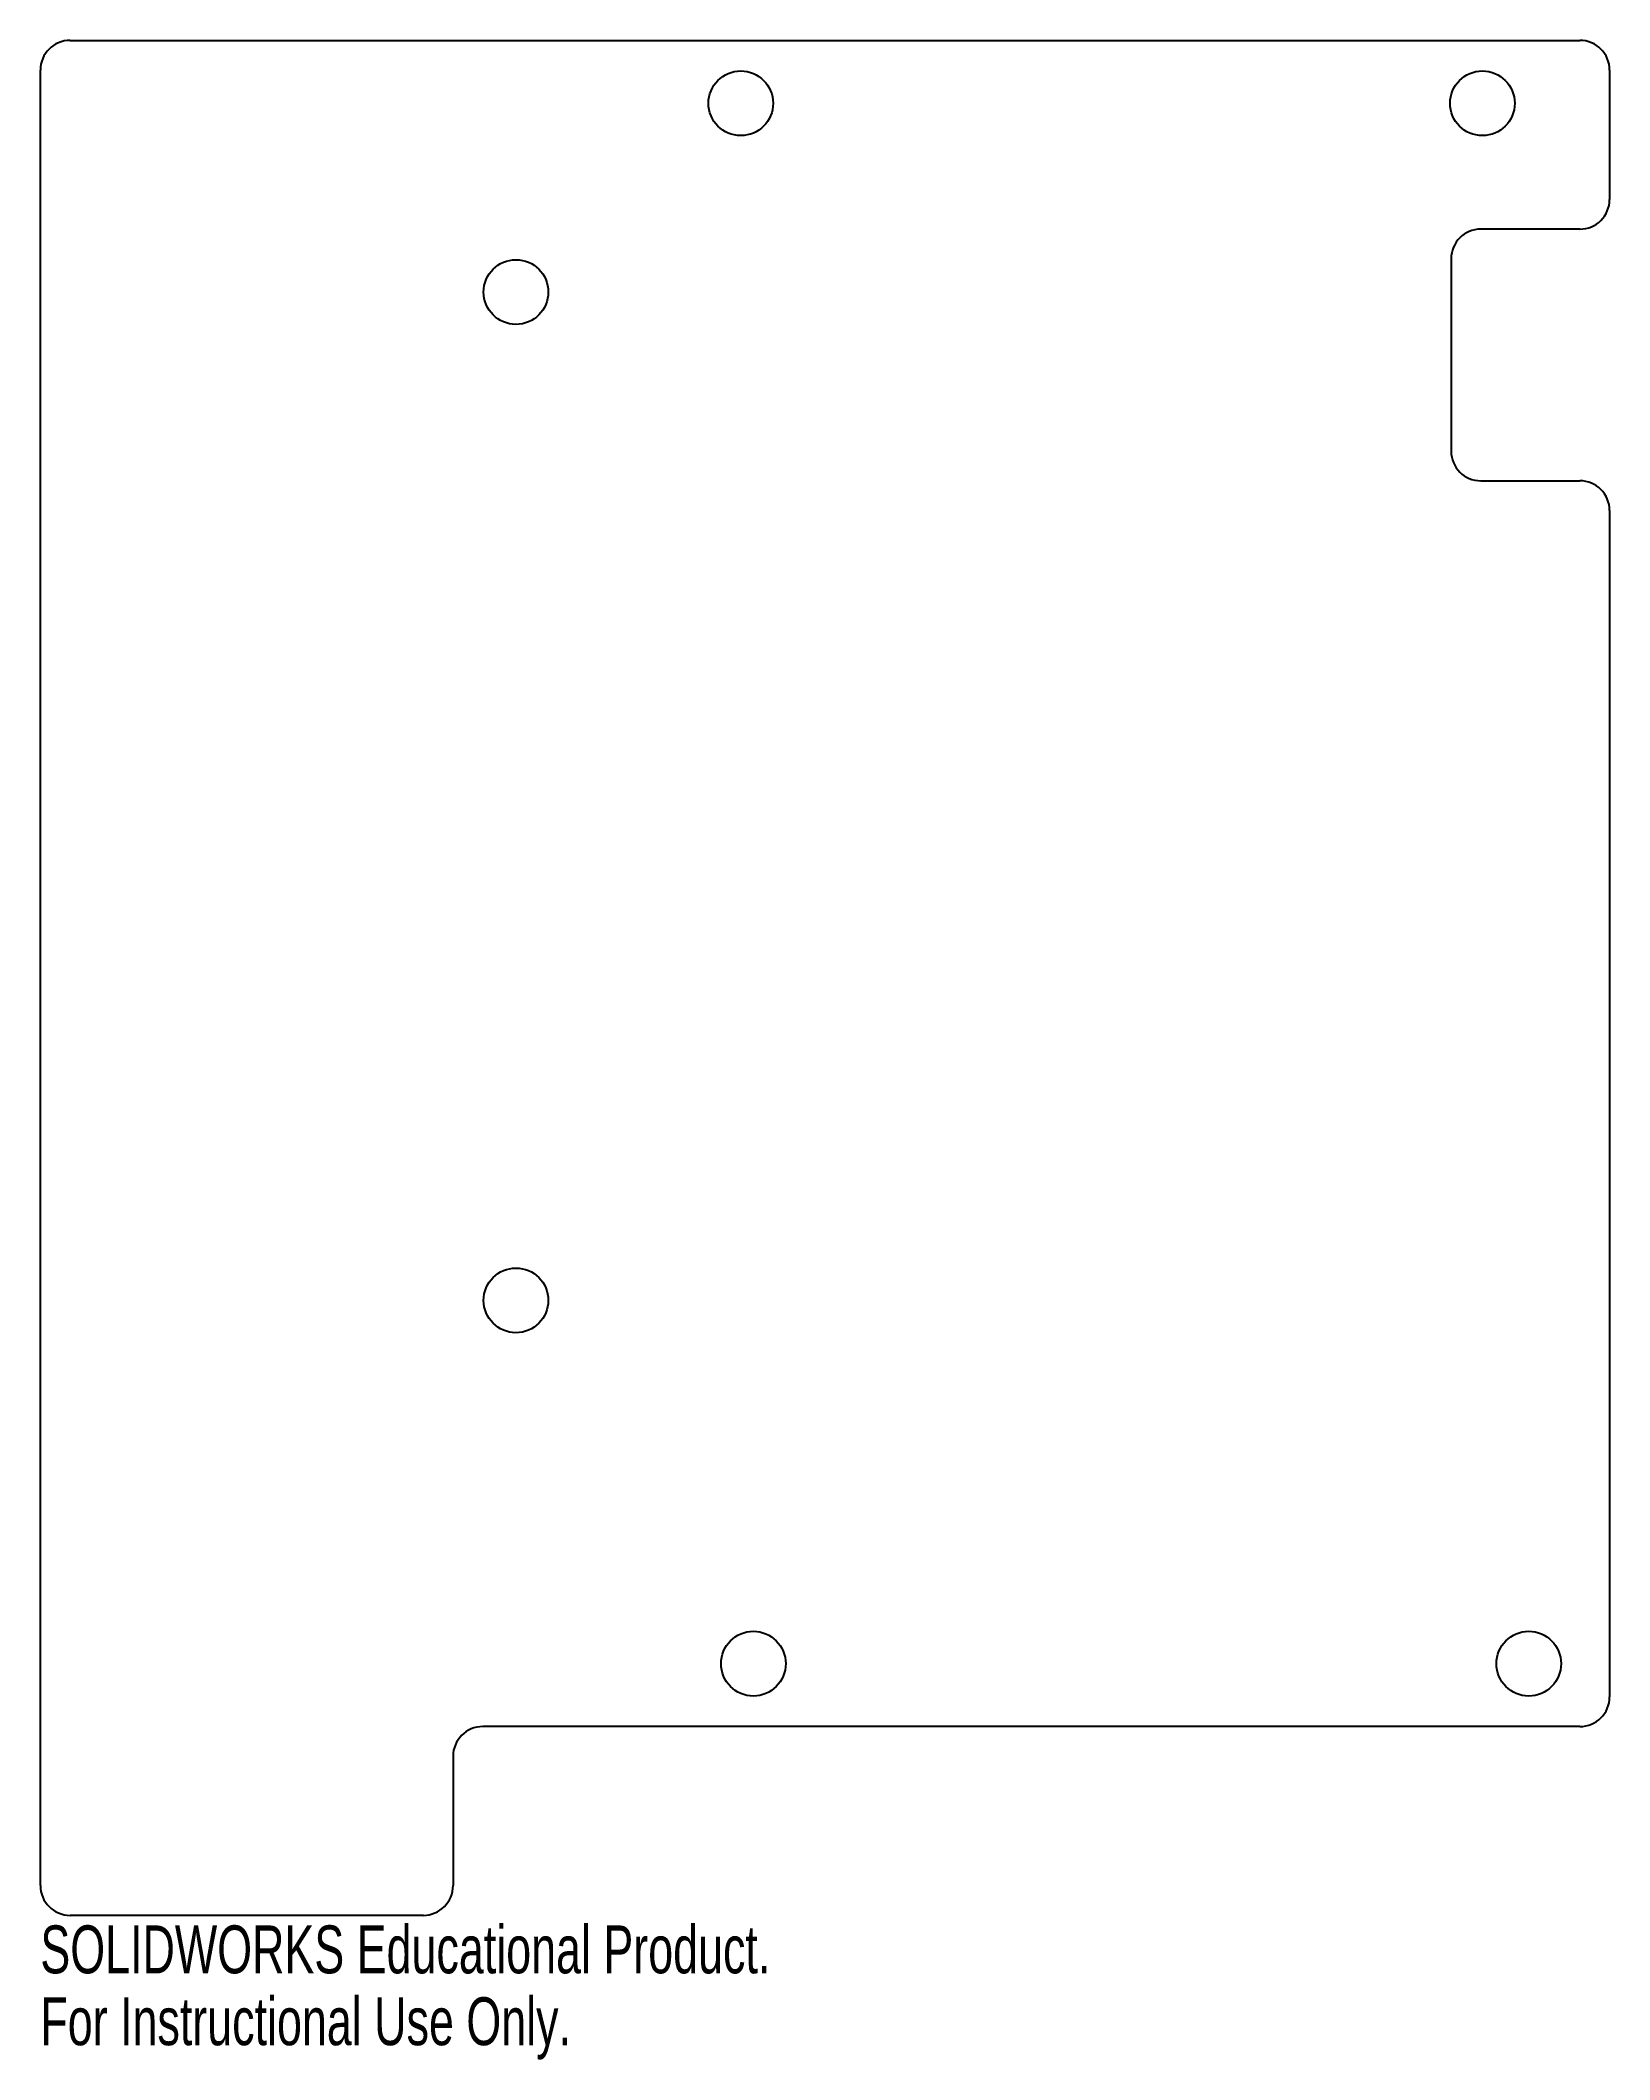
# Model space of a CAD drawing. Header units: inches. Extents: x -8.14 to -1.9, y -7.52 to 0.5.
import ezdxf

# ---------------------------------------------------------------- set-up
doc = ezdxf.new("R2010")
doc.units = ezdxf.units.IN
doc.header["$MEASUREMENT"] = 0
doc.styles.add('SLDTEXTSTYLE0', font='TXT', dxfattribs={"width": 0.7})

msp = doc.modelspace()

# ---------------------------------------------------------------- linework, layer by layer
at = {"color": 7, "linetype": 'Continuous', "lineweight": 25}
for p, q in [((-8.0219, 0.5), (-2.0219, 0.5)), ((-8.14, -6.8319), (-8.14, 0.3819)), ((-1.9037, 0.3819), (-1.9037, -0.1319)), ((-2.0219, -0.25), (-2.4156, -0.25)), ((-2.5337, -0.3681), (-2.5337, -1.1319)), ((-2.4156, -1.25), (-2.0219, -1.25)), ((-1.9037, -1.3681), (-1.9037, -6.0819)), ((-2.0219, -6.2), (-6.3819, -6.2)), ((-6.5, -6.3181), (-6.5, -6.8319)), ((-6.6181, -6.95), (-8.0219, -6.95))]:
    msp.add_line(p, q, dxfattribs=at)
for centre in [(-5.3565, 0.25), (-2.4093, 0.25), (-6.25, -0.5), (-6.25, -4.5065), (-5.3065, -5.95), (-2.225, -5.95)]:
    msp.add_circle(centre, 0.1285, dxfattribs=at)
for centre, start, end in [((-8.0219, 0.3819), 90, 180), ((-2.0219, 0.3819), 0, 90), ((-2.0219, -0.1319), 270, 360), ((-2.4156, -0.3681), 90, 180), ((-2.4156, -1.1319), 180, 270), ((-2.0219, -1.3681), 0, 90), ((-2.0219, -6.0819), 270, 0), ((-6.3819, -6.3181), 90, 180), ((-8.0219, -6.8319), 180, 270), ((-6.6181, -6.8319), 270, 0)]:
    msp.add_arc(centre, 0.1181, start, end, dxfattribs=at)

# ---------------------------------------------------------------- texts
at = {"color": 7, "linetype": 'Continuous', "char_height": 0.1903, "attachment_point": 1, "style": 'SLDTEXTSTYLE0'}
for s, insert in [('SOLIDWORKS Educational Product.', (-8.14, -6.9901)), ('For Instructional Use Only.', (-8.14, -7.2756))]:
    msp.add_mtext(s, dxfattribs=dict(at, insert=insert))

doc.saveas('drawing.dxf')
